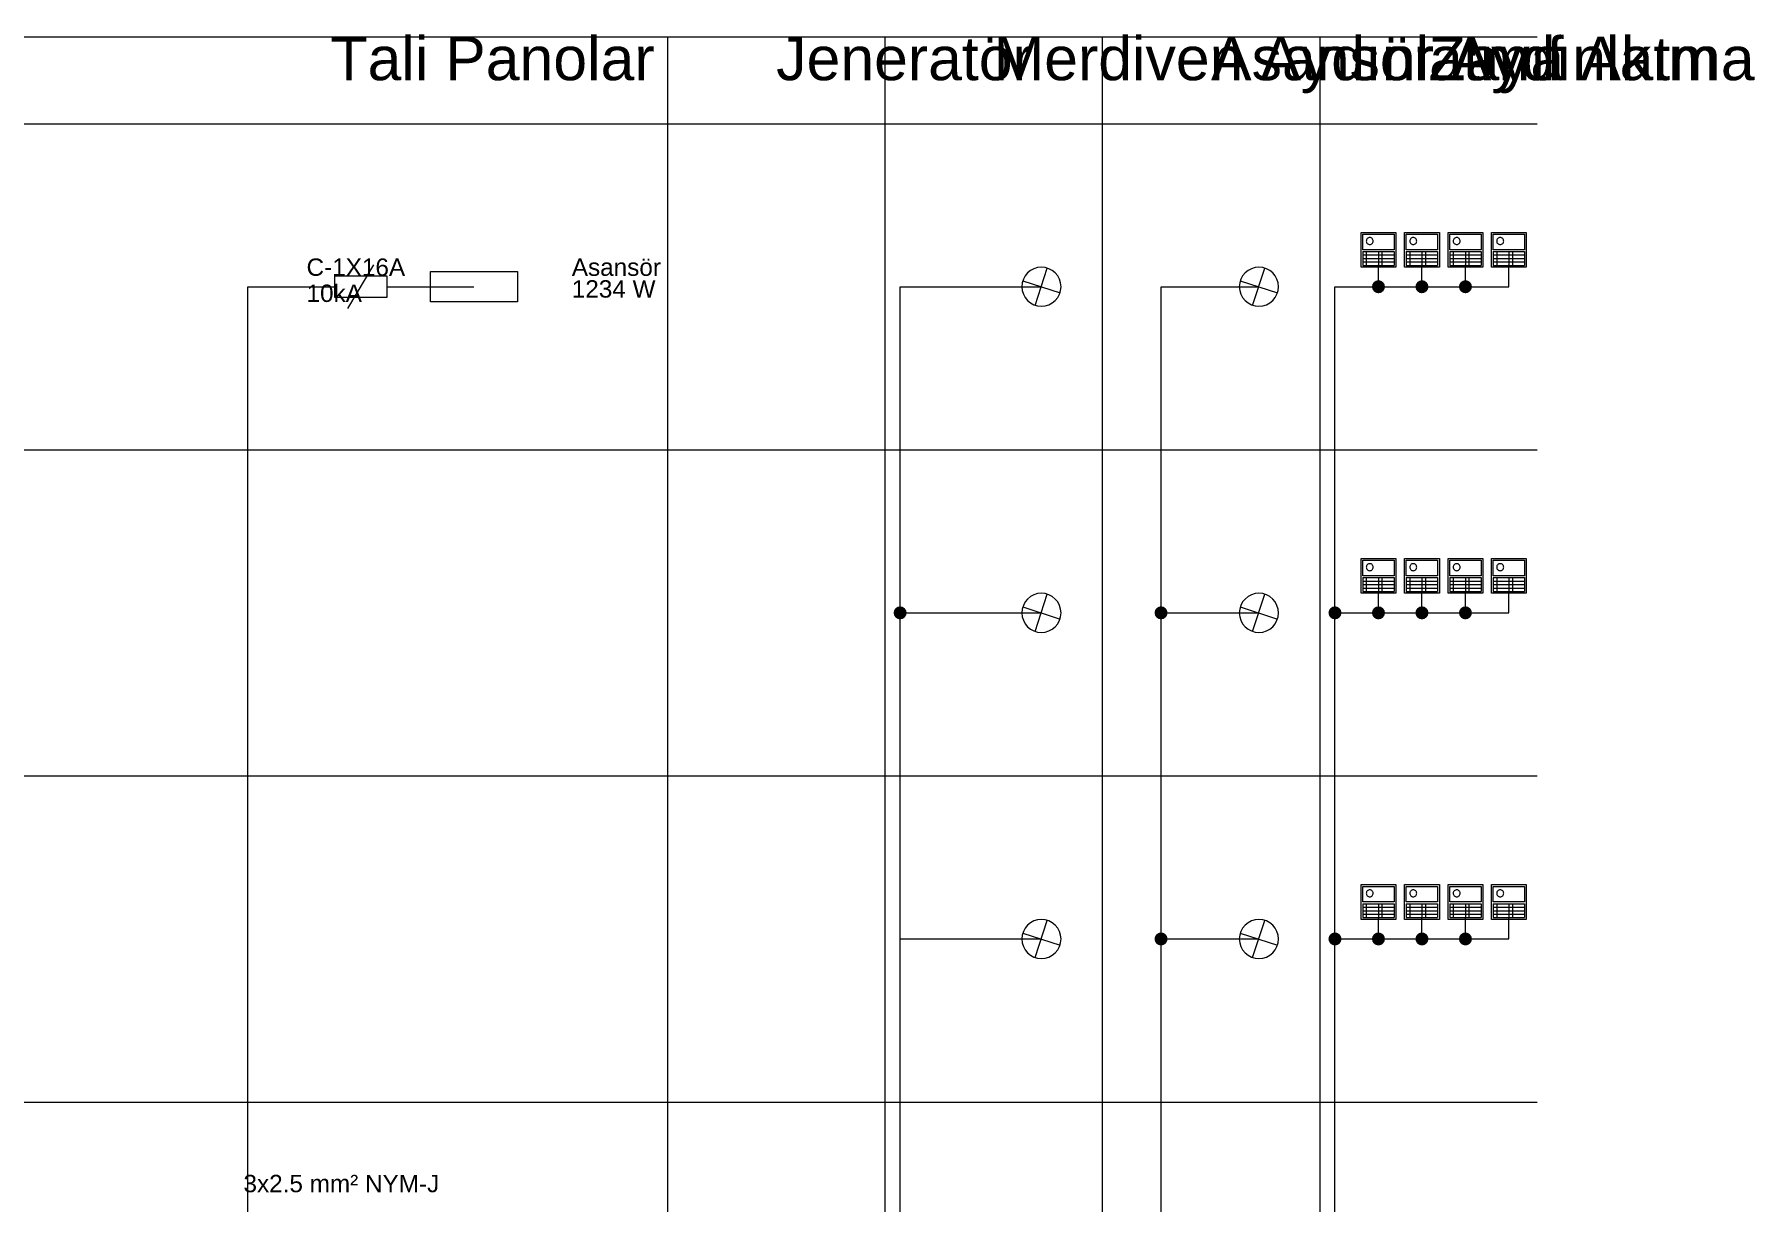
# Model space of a CAD drawing. Extents: x -100 to 4300, y -525 to 1066.
# Drawn here: x 3509 to 4300, y 529 to 1066 of the extents above; entities that cross this region are included whole.
import ezdxf

# ---------------------------------------------------------------- set-up
doc = ezdxf.new("R2010")
doc.units = 0
doc.layers.get('0').update_dxf_attribs({"lineweight": 0})
doc.styles.add('Arial', font='Arial.ttf')

msp = doc.modelspace()

# ---------------------------------------------------------------- hatches: boundary and pattern name
h = msp.add_hatch(color=4)
h.dxf.hatch_style = 1
h.paths.add_polyline_path([(4130, 950), (4129.77, 951.15), (4129.12, 952.12), (4128.15, 952.77), (4127, 953), (4125.85, 952.77), (4124.88, 952.12), (4124.23, 951.15), (4124, 950), (4124.23, 948.85), (4124.88, 947.88), (4125.85, 947.23), (4127, 947), (4128.15, 947.23), (4129.12, 947.88), (4129.77, 948.85)])
h = msp.add_hatch(color=4)
h.dxf.hatch_style = 1
h.paths.add_polyline_path([(4150, 950), (4149.77, 951.15), (4149.12, 952.12), (4148.15, 952.77), (4147, 953), (4145.85, 952.77), (4144.88, 952.12), (4144.23, 951.15), (4144, 950), (4144.23, 948.85), (4144.88, 947.88), (4145.85, 947.23), (4147, 947), (4148.15, 947.23), (4149.12, 947.88), (4149.77, 948.85)])
h = msp.add_hatch(color=4)
h.dxf.hatch_style = 1
h.paths.add_polyline_path([(4170, 950), (4169.77, 951.15), (4169.12, 952.12), (4168.15, 952.77), (4167, 953), (4165.85, 952.77), (4164.88, 952.12), (4164.23, 951.15), (4164, 950), (4164.23, 948.85), (4164.88, 947.88), (4165.85, 947.23), (4167, 947), (4168.15, 947.23), (4169.12, 947.88), (4169.77, 948.85)])
h = msp.add_hatch(color=2)
h.dxf.hatch_style = 1
h.paths.add_polyline_path([(3910, 800), (3909.77, 801.15), (3909.12, 802.12), (3908.15, 802.77), (3907, 803), (3905.85, 802.77), (3904.88, 802.12), (3904.23, 801.15), (3904, 800), (3904.23, 798.85), (3904.88, 797.88), (3905.85, 797.23), (3907, 797), (3908.15, 797.23), (3909.12, 797.88), (3909.77, 798.85)])
h = msp.add_hatch(color=2)
h.dxf.hatch_style = 1
h.paths.add_polyline_path([(4030, 800), (4029.77, 801.15), (4029.12, 802.12), (4028.15, 802.77), (4027, 803), (4025.85, 802.77), (4024.88, 802.12), (4024.23, 801.15), (4024, 800), (4024.23, 798.85), (4024.88, 797.88), (4025.85, 797.23), (4027, 797), (4028.15, 797.23), (4029.12, 797.88), (4029.77, 798.85)])
h = msp.add_hatch(color=4)
h.dxf.hatch_style = 1
h.paths.add_polyline_path([(4110, 800), (4109.77, 801.15), (4109.12, 802.12), (4108.15, 802.77), (4107, 803), (4105.85, 802.77), (4104.88, 802.12), (4104.23, 801.15), (4104, 800), (4104.23, 798.85), (4104.88, 797.88), (4105.85, 797.23), (4107, 797), (4108.15, 797.23), (4109.12, 797.88), (4109.77, 798.85)])
h = msp.add_hatch(color=4)
h.dxf.hatch_style = 1
h.paths.add_polyline_path([(4130, 800), (4129.77, 801.15), (4129.12, 802.12), (4128.15, 802.77), (4127, 803), (4125.85, 802.77), (4124.88, 802.12), (4124.23, 801.15), (4124, 800), (4124.23, 798.85), (4124.88, 797.88), (4125.85, 797.23), (4127, 797), (4128.15, 797.23), (4129.12, 797.88), (4129.77, 798.85)])
h = msp.add_hatch(color=4)
h.dxf.hatch_style = 1
h.paths.add_polyline_path([(4150, 800), (4149.77, 801.15), (4149.12, 802.12), (4148.15, 802.77), (4147, 803), (4145.85, 802.77), (4144.88, 802.12), (4144.23, 801.15), (4144, 800), (4144.23, 798.85), (4144.88, 797.88), (4145.85, 797.23), (4147, 797), (4148.15, 797.23), (4149.12, 797.88), (4149.77, 798.85)])
h = msp.add_hatch(color=4)
h.dxf.hatch_style = 1
h.paths.add_polyline_path([(4170, 800), (4169.77, 801.15), (4169.12, 802.12), (4168.15, 802.77), (4167, 803), (4165.85, 802.77), (4164.88, 802.12), (4164.23, 801.15), (4164, 800), (4164.23, 798.85), (4164.88, 797.88), (4165.85, 797.23), (4167, 797), (4168.15, 797.23), (4169.12, 797.88), (4169.77, 798.85)])
h = msp.add_hatch(color=2)
h.dxf.hatch_style = 1
h.paths.add_polyline_path([(4030, 650), (4029.77, 651.15), (4029.12, 652.12), (4028.15, 652.77), (4027, 653), (4025.85, 652.77), (4024.88, 652.12), (4024.23, 651.15), (4024, 650), (4024.23, 648.85), (4024.88, 647.88), (4025.85, 647.23), (4027, 647), (4028.15, 647.23), (4029.12, 647.88), (4029.77, 648.85)])
h = msp.add_hatch(color=4)
h.dxf.hatch_style = 1
h.paths.add_polyline_path([(4110, 650), (4109.77, 651.15), (4109.12, 652.12), (4108.15, 652.77), (4107, 653), (4105.85, 652.77), (4104.88, 652.12), (4104.23, 651.15), (4104, 650), (4104.23, 648.85), (4104.88, 647.88), (4105.85, 647.23), (4107, 647), (4108.15, 647.23), (4109.12, 647.88), (4109.77, 648.85)])
h = msp.add_hatch(color=4)
h.dxf.hatch_style = 1
h.paths.add_polyline_path([(4130, 650), (4129.77, 651.15), (4129.12, 652.12), (4128.15, 652.77), (4127, 653), (4125.85, 652.77), (4124.88, 652.12), (4124.23, 651.15), (4124, 650), (4124.23, 648.85), (4124.88, 647.88), (4125.85, 647.23), (4127, 647), (4128.15, 647.23), (4129.12, 647.88), (4129.77, 648.85)])
h = msp.add_hatch(color=4)
h.dxf.hatch_style = 1
h.paths.add_polyline_path([(4150, 650), (4149.77, 651.15), (4149.12, 652.12), (4148.15, 652.77), (4147, 653), (4145.85, 652.77), (4144.88, 652.12), (4144.23, 651.15), (4144, 650), (4144.23, 648.85), (4144.88, 647.88), (4145.85, 647.23), (4147, 647), (4148.15, 647.23), (4149.12, 647.88), (4149.77, 648.85)])
h = msp.add_hatch(color=4)
h.dxf.hatch_style = 1
h.paths.add_polyline_path([(4170, 650), (4169.77, 651.15), (4169.12, 652.12), (4168.15, 652.77), (4167, 653), (4165.85, 652.77), (4164.88, 652.12), (4164.23, 651.15), (4164, 650), (4164.23, 648.85), (4164.88, 647.88), (4165.85, 647.23), (4167, 647), (4168.15, 647.23), (4169.12, 647.88), (4169.77, 648.85)])

# ---------------------------------------------------------------- linework, layer by layer
at = {"color": 251}
for p, q in [((-100, 1065), (4200, 1065)), ((3800, 1065), (3800, -525)), ((3900, 1065), (3900, -525)), ((4000, 1065), (4000, -525)), ((4100, 1065), (4100, -525))]:
    msp.add_line(p, q, dxfattribs=at)
at = {"color": 152}
for p, q in [((-100, 1025), (4200, 1025)), ((-100, 875), (4200, 875)), ((-100, 725), (4200, 725)), ((-100, 575), (4200, 575))]:
    msp.add_line(p, q, dxfattribs=at)
at = {"color": 4}
for p, q in [((4119.8, 966.2), (4134.2, 966.2)), ((4119.8, 966.2), (4119.8, 959.8)), ((4121.4, 966.2), (4121.4, 959.8)), ((4127, 966.2), (4127, 959.8)), ((4128.6, 966.2), (4128.6, 959.8)), ((4134.2, 966.2), (4134.2, 959.8)), ((4139.8, 966.2), (4154.2, 966.2)), ((4139.8, 966.2), (4139.8, 959.8)), ((4141.4, 966.2), (4141.4, 959.8)), ((4147, 966.2), (4147, 959.8)), ((4148.6, 966.2), (4148.6, 959.8)), ((4154.2, 966.2), (4154.2, 959.8)), ((4159.8, 966.2), (4174.2, 966.2)), ((4159.8, 966.2), (4159.8, 959.8)), ((4161.4, 966.2), (4161.4, 959.8)), ((4167, 966.2), (4167, 959.8)), ((4168.6, 966.2), (4168.6, 959.8)), ((4174.2, 966.2), (4174.2, 959.8)), ((4179.8, 966.2), (4194.2, 966.2)), ((4179.8, 966.2), (4179.8, 959.8)), ((4181.4, 966.2), (4181.4, 959.8)), ((4187, 966.2), (4187, 959.8)), ((4188.6, 966.2), (4188.6, 959.8)), ((4194.2, 966.2), (4194.2, 959.8)), ((4119.8, 964.6), (4134.2, 964.6)), ((4119.8, 963), (4134.2, 963)), ((4119.8, 961.4), (4134.2, 961.4)), ((4119.8, 959.8), (4134.2, 959.8)), ((4127, 950), (4127, 960)), ((4139.8, 964.6), (4154.2, 964.6)), ((4139.8, 963), (4154.2, 963)), ((4139.8, 961.4), (4154.2, 961.4)), ((4139.8, 959.8), (4154.2, 959.8)), ((4147, 950), (4147, 960)), ((4159.8, 964.6), (4174.2, 964.6)), ((4159.8, 963), (4174.2, 963)), ((4159.8, 961.4), (4174.2, 961.4)), ((4159.8, 959.8), (4174.2, 959.8)), ((4167, 950), (4167, 960)), ((4179.8, 964.6), (4194.2, 964.6)), ((4179.8, 963), (4194.2, 963)), ((4179.8, 961.4), (4194.2, 961.4)), ((4179.8, 959.8), (4194.2, 959.8)), ((4187, 950), (4187, 960)), ((4107, -450), (4107, 950)), ((4107, 950), (4187, 950)), ((4119.8, 816.2), (4134.2, 816.2)), ((4119.8, 816.2), (4119.8, 809.8)), ((4121.4, 816.2), (4121.4, 809.8)), ((4127, 816.2), (4127, 809.8)), ((4128.6, 816.2), (4128.6, 809.8)), ((4134.2, 816.2), (4134.2, 809.8)), ((4139.8, 816.2), (4154.2, 816.2)), ((4139.8, 816.2), (4139.8, 809.8)), ((4141.4, 816.2), (4141.4, 809.8)), ((4147, 816.2), (4147, 809.8)), ((4148.6, 816.2), (4148.6, 809.8)), ((4154.2, 816.2), (4154.2, 809.8)), ((4159.8, 816.2), (4174.2, 816.2)), ((4159.8, 816.2), (4159.8, 809.8)), ((4161.4, 816.2), (4161.4, 809.8)), ((4167, 816.2), (4167, 809.8)), ((4168.6, 816.2), (4168.6, 809.8)), ((4174.2, 816.2), (4174.2, 809.8)), ((4179.8, 816.2), (4194.2, 816.2)), ((4179.8, 816.2), (4179.8, 809.8)), ((4181.4, 816.2), (4181.4, 809.8)), ((4187, 816.2), (4187, 809.8)), ((4188.6, 816.2), (4188.6, 809.8)), ((4194.2, 816.2), (4194.2, 809.8)), ((4119.8, 814.6), (4134.2, 814.6)), ((4119.8, 813), (4134.2, 813)), ((4119.8, 811.4), (4134.2, 811.4)), ((4119.8, 809.8), (4134.2, 809.8)), ((4127, 800), (4127, 810)), ((4139.8, 814.6), (4154.2, 814.6)), ((4139.8, 813), (4154.2, 813)), ((4139.8, 811.4), (4154.2, 811.4)), ((4139.8, 809.8), (4154.2, 809.8)), ((4147, 800), (4147, 810)), ((4159.8, 814.6), (4174.2, 814.6)), ((4159.8, 813), (4174.2, 813)), ((4159.8, 811.4), (4174.2, 811.4)), ((4159.8, 809.8), (4174.2, 809.8)), ((4167, 800), (4167, 810)), ((4179.8, 814.6), (4194.2, 814.6)), ((4179.8, 813), (4194.2, 813)), ((4179.8, 811.4), (4194.2, 811.4)), ((4179.8, 809.8), (4194.2, 809.8)), ((4187, 800), (4187, 810)), ((4107, 800), (4187, 800)), ((4119.8, 666.2), (4134.2, 666.2)), ((4119.8, 666.2), (4119.8, 659.8)), ((4119.8, 664.6), (4134.2, 664.6)), ((4121.4, 666.2), (4121.4, 659.8)), ((4127, 666.2), (4127, 659.8)), ((4128.6, 666.2), (4128.6, 659.8)), ((4134.2, 666.2), (4134.2, 659.8)), ((4139.8, 666.2), (4154.2, 666.2)), ((4139.8, 666.2), (4139.8, 659.8)), ((4139.8, 664.6), (4154.2, 664.6)), ((4141.4, 666.2), (4141.4, 659.8)), ((4147, 666.2), (4147, 659.8)), ((4148.6, 666.2), (4148.6, 659.8)), ((4154.2, 666.2), (4154.2, 659.8)), ((4159.8, 666.2), (4174.2, 666.2)), ((4159.8, 666.2), (4159.8, 659.8)), ((4159.8, 664.6), (4174.2, 664.6)), ((4161.4, 666.2), (4161.4, 659.8)), ((4167, 666.2), (4167, 659.8)), ((4168.6, 666.2), (4168.6, 659.8)), ((4174.2, 666.2), (4174.2, 659.8)), ((4179.8, 666.2), (4194.2, 666.2)), ((4179.8, 666.2), (4179.8, 659.8)), ((4179.8, 664.6), (4194.2, 664.6)), ((4181.4, 666.2), (4181.4, 659.8)), ((4187, 666.2), (4187, 659.8)), ((4188.6, 666.2), (4188.6, 659.8)), ((4194.2, 666.2), (4194.2, 659.8)), ((4119.8, 663), (4134.2, 663)), ((4119.8, 661.4), (4134.2, 661.4)), ((4119.8, 659.8), (4134.2, 659.8)), ((4127, 650), (4127, 660)), ((4139.8, 663), (4154.2, 663)), ((4139.8, 661.4), (4154.2, 661.4)), ((4139.8, 659.8), (4154.2, 659.8)), ((4147, 650), (4147, 660)), ((4159.8, 663), (4174.2, 663)), ((4159.8, 661.4), (4174.2, 661.4)), ((4159.8, 659.8), (4174.2, 659.8)), ((4167, 650), (4167, 660)), ((4179.8, 663), (4194.2, 663)), ((4179.8, 661.4), (4194.2, 661.4)), ((4179.8, 659.8), (4194.2, 659.8)), ((4187, 650), (4187, 660)), ((4107, 650), (4187, 650))]:
    msp.add_line(p, q, dxfattribs=at)
at = {"color": 36}
for p, q in [((3653, 940), (3665, 960)), ((3607, 117), (3607, 950)), ((3607, 950), (3647, 950)), ((3671, 950), (3711, 950))]:
    msp.add_line(p, q, dxfattribs=at)
at = {"color": 2}
for p, q in [((3969.13, 941.42), (3974.69, 958.54)), ((4069.13, 941.42), (4074.69, 958.54)), ((3907, 77), (3907, 950)), ((3907, 950), (3972, 950)), ((3963.42, 952.72), (3980.54, 947.16)), ((4027, -300), (4027, 950)), ((4027, 950), (4072, 950)), ((4063.42, 952.72), (4080.54, 947.16)), ((3969.13, 791.42), (3974.69, 808.54)), ((4069.13, 791.42), (4074.69, 808.54)), ((3907, 800), (3972, 800)), ((3963.42, 802.72), (3980.54, 797.16)), ((4027, 800), (4072, 800)), ((4063.42, 802.72), (4080.54, 797.16)), ((3969.13, 641.42), (3974.69, 658.54)), ((4069.13, 641.42), (4074.69, 658.54)), ((3907, 650), (3972, 650)), ((3963.42, 652.72), (3980.54, 647.16)), ((4027, 650), (4072, 650)), ((4063.42, 652.72), (4080.54, 647.16))]:
    msp.add_line(p, q, dxfattribs=at)
at = {"color": 4}
for points in [[(4119, 959), (4119, 975), (4135, 975), (4135, 959), (4119, 959)], [(4119.8, 967), (4119.8, 974.2), (4134.2, 974.2), (4134.2, 967), (4119.8, 967)], [(4139, 959), (4139, 975), (4155, 975), (4155, 959), (4139, 959)], [(4139.8, 967), (4139.8, 974.2), (4154.2, 974.2), (4154.2, 967), (4139.8, 967)], [(4159, 959), (4159, 975), (4175, 975), (4175, 959), (4159, 959)], [(4159.8, 967), (4159.8, 974.2), (4174.2, 974.2), (4174.2, 967), (4159.8, 967)], [(4179, 959), (4179, 975), (4195, 975), (4195, 959), (4179, 959)], [(4179.8, 967), (4179.8, 974.2), (4194.2, 974.2), (4194.2, 967), (4179.8, 967)], [(4124.6, 971), (4124.57, 971.31), (4124.48, 971.61), (4124.33, 971.89), (4124.13, 972.13), (4123.89, 972.33), (4123.61, 972.48), (4123.31, 972.57), (4123, 972.6), (4122.69, 972.57), (4122.39, 972.48), (4122.11, 972.33), (4121.87, 972.13), (4121.67, 971.89), (4121.52, 971.61), (4121.43, 971.31), (4121.4, 971), (4121.43, 970.69), (4121.52, 970.39), (4121.67, 970.11), (4121.87, 969.87), (4122.11, 969.67), (4122.39, 969.52), (4122.69, 969.43), (4123, 969.4), (4123.31, 969.43), (4123.61, 969.52), (4123.89, 969.67), (4124.13, 969.87), (4124.33, 970.11), (4124.48, 970.39), (4124.57, 970.69), (4124.6, 971)], [(4144.6, 971), (4144.57, 971.31), (4144.48, 971.61), (4144.33, 971.89), (4144.13, 972.13), (4143.89, 972.33), (4143.61, 972.48), (4143.31, 972.57), (4143, 972.6), (4142.69, 972.57), (4142.39, 972.48), (4142.11, 972.33), (4141.87, 972.13), (4141.67, 971.89), (4141.52, 971.61), (4141.43, 971.31), (4141.4, 971), (4141.43, 970.69), (4141.52, 970.39), (4141.67, 970.11), (4141.87, 969.87), (4142.11, 969.67), (4142.39, 969.52), (4142.69, 969.43), (4143, 969.4), (4143.31, 969.43), (4143.61, 969.52), (4143.89, 969.67), (4144.13, 969.87), (4144.33, 970.11), (4144.48, 970.39), (4144.57, 970.69), (4144.6, 971)], [(4164.6, 971), (4164.57, 971.31), (4164.48, 971.61), (4164.33, 971.89), (4164.13, 972.13), (4163.89, 972.33), (4163.61, 972.48), (4163.31, 972.57), (4163, 972.6), (4162.69, 972.57), (4162.39, 972.48), (4162.11, 972.33), (4161.87, 972.13), (4161.67, 971.89), (4161.52, 971.61), (4161.43, 971.31), (4161.4, 971), (4161.43, 970.69), (4161.52, 970.39), (4161.67, 970.11), (4161.87, 969.87), (4162.11, 969.67), (4162.39, 969.52), (4162.69, 969.43), (4163, 969.4), (4163.31, 969.43), (4163.61, 969.52), (4163.89, 969.67), (4164.13, 969.87), (4164.33, 970.11), (4164.48, 970.39), (4164.57, 970.69), (4164.6, 971)], [(4184.6, 971), (4184.57, 971.31), (4184.48, 971.61), (4184.33, 971.89), (4184.13, 972.13), (4183.89, 972.33), (4183.61, 972.48), (4183.31, 972.57), (4183, 972.6), (4182.69, 972.57), (4182.39, 972.48), (4182.11, 972.33), (4181.87, 972.13), (4181.67, 971.89), (4181.52, 971.61), (4181.43, 971.31), (4181.4, 971), (4181.43, 970.69), (4181.52, 970.39), (4181.67, 970.11), (4181.87, 969.87), (4182.11, 969.67), (4182.39, 969.52), (4182.69, 969.43), (4183, 969.4), (4183.31, 969.43), (4183.61, 969.52), (4183.89, 969.67), (4184.13, 969.87), (4184.33, 970.11), (4184.48, 970.39), (4184.57, 970.69), (4184.6, 971)], [(4119, 809), (4119, 825), (4135, 825), (4135, 809), (4119, 809)], [(4119.8, 817), (4119.8, 824.2), (4134.2, 824.2), (4134.2, 817), (4119.8, 817)], [(4139, 809), (4139, 825), (4155, 825), (4155, 809), (4139, 809)], [(4139.8, 817), (4139.8, 824.2), (4154.2, 824.2), (4154.2, 817), (4139.8, 817)], [(4159, 809), (4159, 825), (4175, 825), (4175, 809), (4159, 809)], [(4159.8, 817), (4159.8, 824.2), (4174.2, 824.2), (4174.2, 817), (4159.8, 817)], [(4179, 809), (4179, 825), (4195, 825), (4195, 809), (4179, 809)], [(4179.8, 817), (4179.8, 824.2), (4194.2, 824.2), (4194.2, 817), (4179.8, 817)], [(4124.6, 821), (4124.57, 821.31), (4124.48, 821.61), (4124.33, 821.89), (4124.13, 822.13), (4123.89, 822.33), (4123.61, 822.48), (4123.31, 822.57), (4123, 822.6), (4122.69, 822.57), (4122.39, 822.48), (4122.11, 822.33), (4121.87, 822.13), (4121.67, 821.89), (4121.52, 821.61), (4121.43, 821.31), (4121.4, 821), (4121.43, 820.69), (4121.52, 820.39), (4121.67, 820.11), (4121.87, 819.87), (4122.11, 819.67), (4122.39, 819.52), (4122.69, 819.43), (4123, 819.4), (4123.31, 819.43), (4123.61, 819.52), (4123.89, 819.67), (4124.13, 819.87), (4124.33, 820.11), (4124.48, 820.39), (4124.57, 820.69), (4124.6, 821)], [(4144.6, 821), (4144.57, 821.31), (4144.48, 821.61), (4144.33, 821.89), (4144.13, 822.13), (4143.89, 822.33), (4143.61, 822.48), (4143.31, 822.57), (4143, 822.6), (4142.69, 822.57), (4142.39, 822.48), (4142.11, 822.33), (4141.87, 822.13), (4141.67, 821.89), (4141.52, 821.61), (4141.43, 821.31), (4141.4, 821), (4141.43, 820.69), (4141.52, 820.39), (4141.67, 820.11), (4141.87, 819.87), (4142.11, 819.67), (4142.39, 819.52), (4142.69, 819.43), (4143, 819.4), (4143.31, 819.43), (4143.61, 819.52), (4143.89, 819.67), (4144.13, 819.87), (4144.33, 820.11), (4144.48, 820.39), (4144.57, 820.69), (4144.6, 821)], [(4164.6, 821), (4164.57, 821.31), (4164.48, 821.61), (4164.33, 821.89), (4164.13, 822.13), (4163.89, 822.33), (4163.61, 822.48), (4163.31, 822.57), (4163, 822.6), (4162.69, 822.57), (4162.39, 822.48), (4162.11, 822.33), (4161.87, 822.13), (4161.67, 821.89), (4161.52, 821.61), (4161.43, 821.31), (4161.4, 821), (4161.43, 820.69), (4161.52, 820.39), (4161.67, 820.11), (4161.87, 819.87), (4162.11, 819.67), (4162.39, 819.52), (4162.69, 819.43), (4163, 819.4), (4163.31, 819.43), (4163.61, 819.52), (4163.89, 819.67), (4164.13, 819.87), (4164.33, 820.11), (4164.48, 820.39), (4164.57, 820.69), (4164.6, 821)], [(4184.6, 821), (4184.57, 821.31), (4184.48, 821.61), (4184.33, 821.89), (4184.13, 822.13), (4183.89, 822.33), (4183.61, 822.48), (4183.31, 822.57), (4183, 822.6), (4182.69, 822.57), (4182.39, 822.48), (4182.11, 822.33), (4181.87, 822.13), (4181.67, 821.89), (4181.52, 821.61), (4181.43, 821.31), (4181.4, 821), (4181.43, 820.69), (4181.52, 820.39), (4181.67, 820.11), (4181.87, 819.87), (4182.11, 819.67), (4182.39, 819.52), (4182.69, 819.43), (4183, 819.4), (4183.31, 819.43), (4183.61, 819.52), (4183.89, 819.67), (4184.13, 819.87), (4184.33, 820.11), (4184.48, 820.39), (4184.57, 820.69), (4184.6, 821)], [(4119, 659), (4119, 675), (4135, 675), (4135, 659), (4119, 659)], [(4119.8, 667), (4119.8, 674.2), (4134.2, 674.2), (4134.2, 667), (4119.8, 667)], [(4124.6, 671), (4124.57, 671.31), (4124.48, 671.61), (4124.33, 671.89), (4124.13, 672.13), (4123.89, 672.33), (4123.61, 672.48), (4123.31, 672.57), (4123, 672.6), (4122.69, 672.57), (4122.39, 672.48), (4122.11, 672.33), (4121.87, 672.13), (4121.67, 671.89), (4121.52, 671.61), (4121.43, 671.31), (4121.4, 671), (4121.43, 670.69), (4121.52, 670.39), (4121.67, 670.11), (4121.87, 669.87), (4122.11, 669.67), (4122.39, 669.52), (4122.69, 669.43), (4123, 669.4), (4123.31, 669.43), (4123.61, 669.52), (4123.89, 669.67), (4124.13, 669.87), (4124.33, 670.11), (4124.48, 670.39), (4124.57, 670.69), (4124.6, 671)], [(4139, 659), (4139, 675), (4155, 675), (4155, 659), (4139, 659)], [(4139.8, 667), (4139.8, 674.2), (4154.2, 674.2), (4154.2, 667), (4139.8, 667)], [(4144.6, 671), (4144.57, 671.31), (4144.48, 671.61), (4144.33, 671.89), (4144.13, 672.13), (4143.89, 672.33), (4143.61, 672.48), (4143.31, 672.57), (4143, 672.6), (4142.69, 672.57), (4142.39, 672.48), (4142.11, 672.33), (4141.87, 672.13), (4141.67, 671.89), (4141.52, 671.61), (4141.43, 671.31), (4141.4, 671), (4141.43, 670.69), (4141.52, 670.39), (4141.67, 670.11), (4141.87, 669.87), (4142.11, 669.67), (4142.39, 669.52), (4142.69, 669.43), (4143, 669.4), (4143.31, 669.43), (4143.61, 669.52), (4143.89, 669.67), (4144.13, 669.87), (4144.33, 670.11), (4144.48, 670.39), (4144.57, 670.69), (4144.6, 671)], [(4159, 659), (4159, 675), (4175, 675), (4175, 659), (4159, 659)], [(4159.8, 667), (4159.8, 674.2), (4174.2, 674.2), (4174.2, 667), (4159.8, 667)], [(4164.6, 671), (4164.57, 671.31), (4164.48, 671.61), (4164.33, 671.89), (4164.13, 672.13), (4163.89, 672.33), (4163.61, 672.48), (4163.31, 672.57), (4163, 672.6), (4162.69, 672.57), (4162.39, 672.48), (4162.11, 672.33), (4161.87, 672.13), (4161.67, 671.89), (4161.52, 671.61), (4161.43, 671.31), (4161.4, 671), (4161.43, 670.69), (4161.52, 670.39), (4161.67, 670.11), (4161.87, 669.87), (4162.11, 669.67), (4162.39, 669.52), (4162.69, 669.43), (4163, 669.4), (4163.31, 669.43), (4163.61, 669.52), (4163.89, 669.67), (4164.13, 669.87), (4164.33, 670.11), (4164.48, 670.39), (4164.57, 670.69), (4164.6, 671)], [(4179, 659), (4179, 675), (4195, 675), (4195, 659), (4179, 659)], [(4179.8, 667), (4179.8, 674.2), (4194.2, 674.2), (4194.2, 667), (4179.8, 667)], [(4184.6, 671), (4184.57, 671.31), (4184.48, 671.61), (4184.33, 671.89), (4184.13, 672.13), (4183.89, 672.33), (4183.61, 672.48), (4183.31, 672.57), (4183, 672.6), (4182.69, 672.57), (4182.39, 672.48), (4182.11, 672.33), (4181.87, 672.13), (4181.67, 671.89), (4181.52, 671.61), (4181.43, 671.31), (4181.4, 671), (4181.43, 670.69), (4181.52, 670.39), (4181.67, 670.11), (4181.87, 669.87), (4182.11, 669.67), (4182.39, 669.52), (4182.69, 669.43), (4183, 669.4), (4183.31, 669.43), (4183.61, 669.52), (4183.89, 669.67), (4184.13, 669.87), (4184.33, 670.11), (4184.48, 670.39), (4184.57, 670.69), (4184.6, 671)]]:
    msp.add_lwpolyline(points, dxfattribs=at)
at = {"color": 2}
for points in [[(3981, 950), (3980.83, 951.76), (3980.31, 953.44), (3979.48, 955), (3978.36, 956.36), (3977, 957.48), (3975.44, 958.31), (3973.76, 958.83), (3972, 959), (3970.24, 958.83), (3968.56, 958.31), (3967, 957.48), (3965.64, 956.36), (3964.52, 955), (3963.69, 953.44), (3963.17, 951.76), (3963, 950), (3963.17, 948.24), (3963.69, 946.56), (3964.52, 945), (3965.64, 943.64), (3967, 942.52), (3968.56, 941.69), (3970.24, 941.17), (3972, 941), (3973.76, 941.17), (3975.44, 941.69), (3977, 942.52), (3978.36, 943.64), (3979.48, 945), (3980.31, 946.56), (3980.83, 948.24), (3981, 950)], [(4081, 950), (4080.83, 951.76), (4080.31, 953.44), (4079.48, 955), (4078.36, 956.36), (4077, 957.48), (4075.44, 958.31), (4073.76, 958.83), (4072, 959), (4070.24, 958.83), (4068.56, 958.31), (4067, 957.48), (4065.64, 956.36), (4064.52, 955), (4063.69, 953.44), (4063.17, 951.76), (4063, 950), (4063.17, 948.24), (4063.69, 946.56), (4064.52, 945), (4065.64, 943.64), (4067, 942.52), (4068.56, 941.69), (4070.24, 941.17), (4072, 941), (4073.76, 941.17), (4075.44, 941.69), (4077, 942.52), (4078.36, 943.64), (4079.48, 945), (4080.31, 946.56), (4080.83, 948.24), (4081, 950)], [(3981, 800), (3980.83, 801.76), (3980.31, 803.44), (3979.48, 805), (3978.36, 806.36), (3977, 807.48), (3975.44, 808.31), (3973.76, 808.83), (3972, 809), (3970.24, 808.83), (3968.56, 808.31), (3967, 807.48), (3965.64, 806.36), (3964.52, 805), (3963.69, 803.44), (3963.17, 801.76), (3963, 800), (3963.17, 798.24), (3963.69, 796.56), (3964.52, 795), (3965.64, 793.64), (3967, 792.52), (3968.56, 791.69), (3970.24, 791.17), (3972, 791), (3973.76, 791.17), (3975.44, 791.69), (3977, 792.52), (3978.36, 793.64), (3979.48, 795), (3980.31, 796.56), (3980.83, 798.24), (3981, 800)], [(4081, 800), (4080.83, 801.76), (4080.31, 803.44), (4079.48, 805), (4078.36, 806.36), (4077, 807.48), (4075.44, 808.31), (4073.76, 808.83), (4072, 809), (4070.24, 808.83), (4068.56, 808.31), (4067, 807.48), (4065.64, 806.36), (4064.52, 805), (4063.69, 803.44), (4063.17, 801.76), (4063, 800), (4063.17, 798.24), (4063.69, 796.56), (4064.52, 795), (4065.64, 793.64), (4067, 792.52), (4068.56, 791.69), (4070.24, 791.17), (4072, 791), (4073.76, 791.17), (4075.44, 791.69), (4077, 792.52), (4078.36, 793.64), (4079.48, 795), (4080.31, 796.56), (4080.83, 798.24), (4081, 800)], [(3981, 650), (3980.83, 651.76), (3980.31, 653.44), (3979.48, 655), (3978.36, 656.36), (3977, 657.48), (3975.44, 658.31), (3973.76, 658.83), (3972, 659), (3970.24, 658.83), (3968.56, 658.31), (3967, 657.48), (3965.64, 656.36), (3964.52, 655), (3963.69, 653.44), (3963.17, 651.76), (3963, 650), (3963.17, 648.24), (3963.69, 646.56), (3964.52, 645), (3965.64, 643.64), (3967, 642.52), (3968.56, 641.69), (3970.24, 641.17), (3972, 641), (3973.76, 641.17), (3975.44, 641.69), (3977, 642.52), (3978.36, 643.64), (3979.48, 645), (3980.31, 646.56), (3980.83, 648.24), (3981, 650)], [(4081, 650), (4080.83, 651.76), (4080.31, 653.44), (4079.48, 655), (4078.36, 656.36), (4077, 657.48), (4075.44, 658.31), (4073.76, 658.83), (4072, 659), (4070.24, 658.83), (4068.56, 658.31), (4067, 657.48), (4065.64, 656.36), (4064.52, 655), (4063.69, 653.44), (4063.17, 651.76), (4063, 650), (4063.17, 648.24), (4063.69, 646.56), (4064.52, 645), (4065.64, 643.64), (4067, 642.52), (4068.56, 641.69), (4070.24, 641.17), (4072, 641), (4073.76, 641.17), (4075.44, 641.69), (4077, 642.52), (4078.36, 643.64), (4079.48, 645), (4080.31, 646.56), (4080.83, 648.24), (4081, 650)]]:
    msp.add_lwpolyline(points, dxfattribs=at)
at = {"color": 36}
for points in [[(3647, 945), (3647, 955), (3671, 955), (3671, 945), (3647, 945)], [(3691, 943), (3691, 957), (3731, 957), (3731, 943), (3691, 943)]]:
    msp.add_lwpolyline(points, dxfattribs=at)

# ---------------------------------------------------------------- texts
at = {"color": 7, "style": 'Arial'}
for s, height, p in [('Tali Panolar', 20, (3645, 1045)), ('Jeneratör', 20, (3850, 1045)), ('Merdiven Aydınlatma', 20, (3950, 1045)), ('Asansör Aydınlatma', 20, (4050, 1045)), ('Zayıf Akım', 20, (4150, 1045)), ('C-1X16A', 8, (3634, 955)), ('Asansör', 8, (3756, 955)), ('10kA', 8, (3634, 943)), ('1234 W', 8, (3756, 945)), ('3x2.5 mm² NYM-J', 8, (3605, 533.5))]:
    msp.add_text(s, height=height, dxfattribs=at).set_placement(p)

doc.saveas('drawing.dxf')
